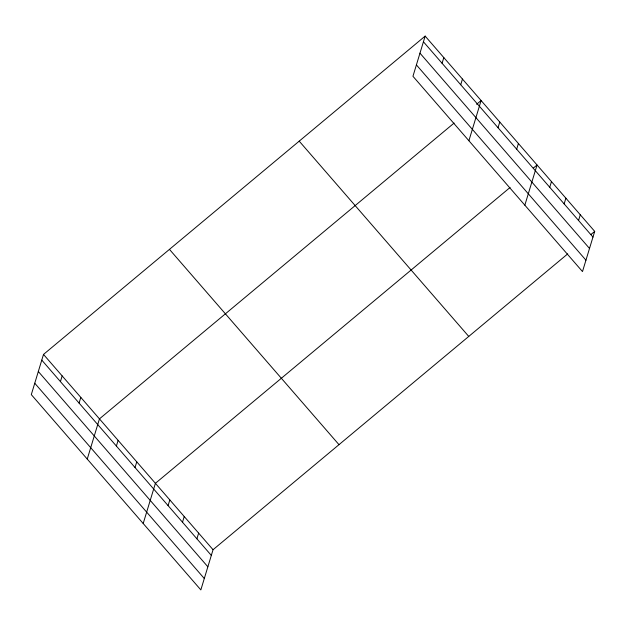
<?xml version="1.0" encoding="UTF-8"?>
<svg xmlns="http://www.w3.org/2000/svg" width="626" height="626" viewBox="0 0 626 626"><rect width="100%" height="100%" fill="white"/><g stroke="black" fill="none" stroke-linecap="round" stroke-linejoin="round"><path stroke-width="0.94" d="M425.156 36.097L412.949 76.286L582.493 271.574L594.7 231.377L425.156 36.097L43.507 354.426L31.3 394.623L200.844 589.903L213.051 549.714L567.712 253.89M60.432 381.602L62.162 375.913M79.079 403.089L80.809 397.393M87.249 459.061L99.456 418.872L454.116 123.048M116.381 446.048L118.111 440.352M135.028 467.528L136.758 461.839M143.197 523.508L155.404 483.319L510.065 187.495M168.089 505.612L169.818 499.916M182.502 522.209L184.232 516.513M196.908 538.814L198.638 533.117M442.081 63.273L443.811 57.576M460.728 84.753L462.457 79.056M468.897 140.733L481.104 100.536L476.613 104.292M498.03 127.712L499.759 122.023M516.677 149.199L518.406 143.503M524.846 205.171L537.053 164.982L533.305 168.112M549.738 187.276L551.467 181.579M564.151 203.88L565.881 198.184M578.557 220.477L580.286 214.781M590.952 234.507L594.7 231.377M423.426 41.785L592.971 237.074M419.968 53.171L589.512 248.459M416.407 64.901L585.944 260.189M299.212 141.147L468.757 336.428M169.458 249.375L338.995 444.663M43.507 354.426L213.051 549.714M41.778 360.122L211.322 555.411M38.319 371.508L207.863 566.796M34.759 383.237L204.303 578.526"/></g></svg>
